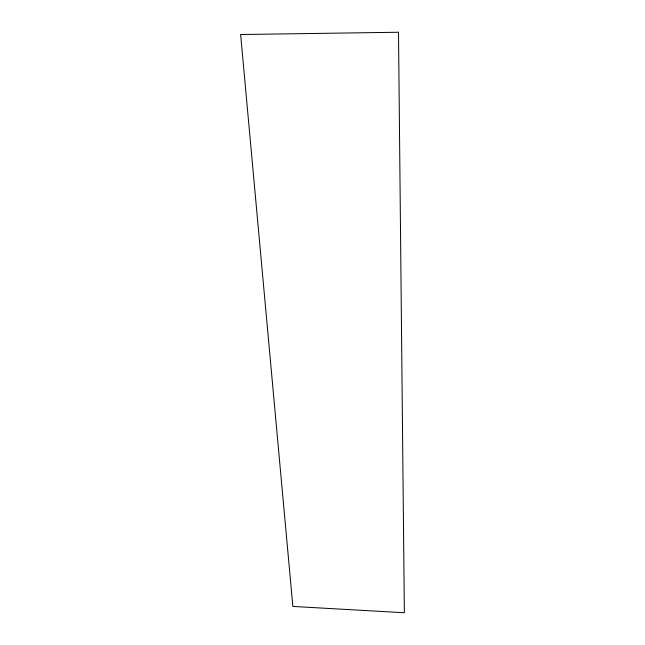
<?xml version="1.0" encoding="UTF-8"?>
<svg xmlns="http://www.w3.org/2000/svg" width="645" height="645" viewBox="0 0 645 645"><rect width="100%" height="100%" fill="white"/><g stroke="black" fill="none" stroke-linecap="round" stroke-linejoin="round"><path stroke-width="0.97" d="M398.505 32.25L240.633 34.524L292.862 606.429L404.367 612.75L398.505 32.25"/></g></svg>
